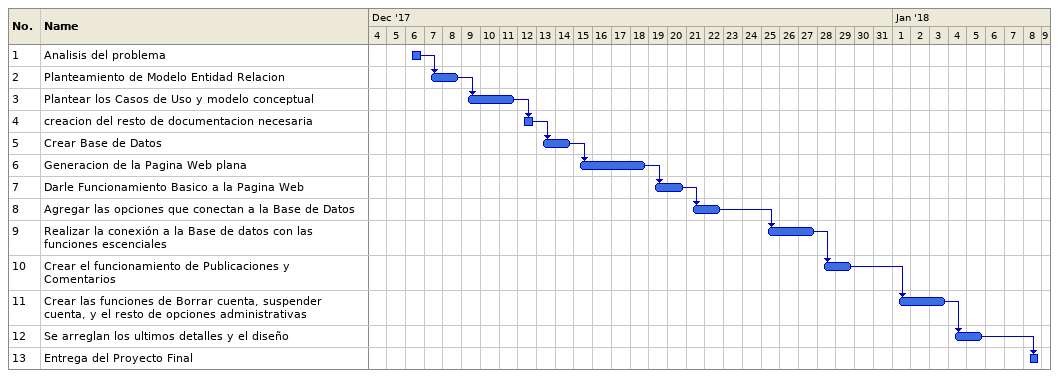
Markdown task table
| ID | Task | Start | Finish | Predecessors |
|---|---|---|---|---|
| 1 | Analisis del problema | 2017-12-06 | 2017-12-06 |  |
| 2 | Planteamiento de Modelo Entidad Relacion | 2017-12-07 | 2017-12-08 | 1 |
| 3 | Plantear los Casos de Uso y modelo conceptual | 2017-12-09 | 2017-12-11 | 2 |
| 4 | creacion del resto de documentacion necesaria | 2017-12-12 | 2017-12-12 | 3 |
| 5 | Crear Base de Datos | 2017-12-13 | 2017-12-14 | 4 |
| 6 | Generacion de la Pagina Web plana | 2017-12-15 | 2017-12-18 | 5 |
| 7 | Darle Funcionamiento Basico a la Pagina Web | 2017-12-19 | 2017-12-20 | 6 |
| 8 | Agregar las opciones que conectan a la Base de Datos | 2017-12-21 | 2017-12-22 | 7 |
| 9 | Realizar la conexión a la Base de datos con las funciones escenciales | 2017-12-25 | 2017-12-27 | 8 |
| 10 | Crear el funcionamiento de Publicaciones y Comentarios | 2017-12-28 | 2017-12-29 | 9 |
| 11 | Crear las funciones de Borrar cuenta, suspender cuenta, y el resto de opciones administrativas | 2018-01-01 | 2018-01-03 | 10 |
| 12 | Se arreglan los ultimos detalles y el diseño | 2018-01-04 | 2018-01-05 | 11 |
| 13 | Entrega del Proyecto Final | 2018-01-08 | 2018-01-08 | 12 |
